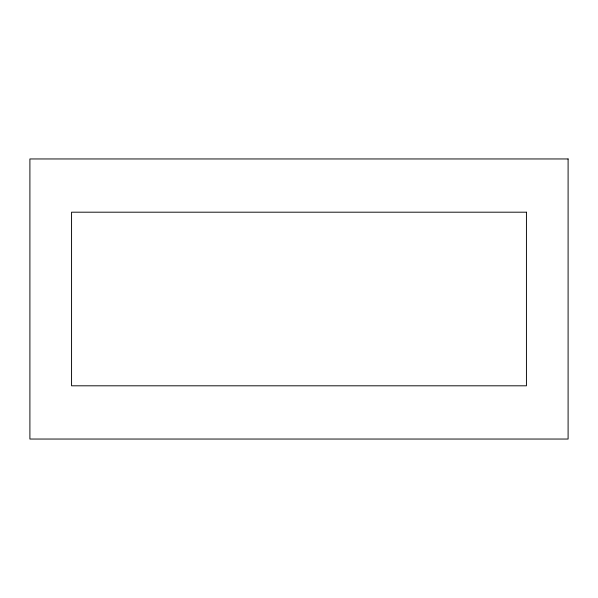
<?xml version="1.0" encoding="UTF-8"?>
<svg xmlns="http://www.w3.org/2000/svg" width="598" height="598" viewBox="0 0 598 598"><rect width="100%" height="100%" fill="white"/><g stroke="black" fill="none" stroke-linecap="round" stroke-linejoin="round"><path stroke-width="0.9" d="M568.1 158.956L29.9 158.956L29.9 439.044L568.1 439.044L568.1 158.956M526.434 212.193L71.566 212.193L71.566 385.807L526.434 385.807L526.434 212.193"/></g></svg>
